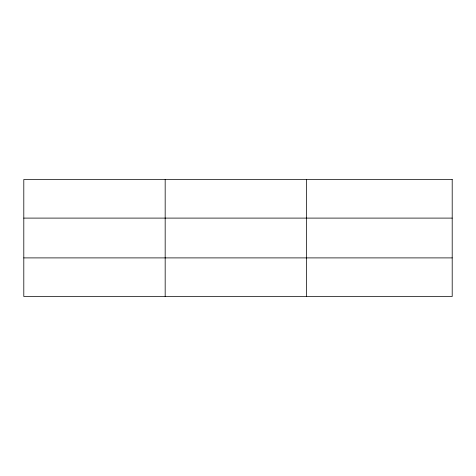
<?xml version="1.0" encoding="UTF-8"?>
<svg xmlns="http://www.w3.org/2000/svg" width="476" height="476" viewBox="0 0 476 476"><rect width="100%" height="100%" fill="white"/><g stroke="black" fill="none" stroke-linecap="round" stroke-linejoin="round"><path stroke-width="0.71" d="M165.172 179.482L165.172 296.518M306.544 179.482L306.544 296.518M23.8 218.103L452.2 218.103M23.8 257.897L452.2 257.897M452.2 179.482L452.2 296.518L23.8 296.518L23.8 179.482L452.2 179.482"/></g></svg>
